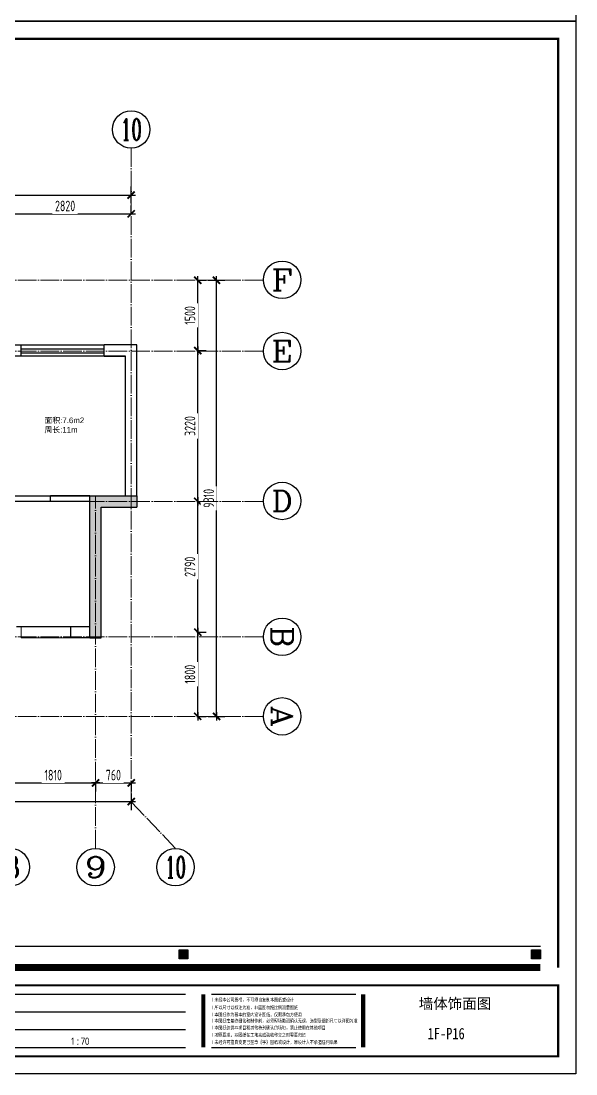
# Model space of a CAD drawing. Header units: inches. Extents: x -50945 to 250244, y -404780 to 18493.
# Drawn here: x 47700 to 59539, y -382304 to -359828 of the extents above; entities that cross this region are included whole.
import ezdxf
from ezdxf.enums import TextEntityAlignment as Align

# ---------------------------------------------------------------- set-up
doc = ezdxf.new("R2010")
doc.units = ezdxf.units.IN
doc.header["$MEASUREMENT"] = 0
doc.linetypes.add('DOTE', pattern=[2.42, 2, -0.2, 0.02, -0.2])
for name, color, linetype in [('0 @ 1 (1)', 7, 'Continuous'), ('15开关布置图-YJ', 2, 'Continuous'), ('AXIS', 1, 'Continuous'), ('AXIS_TEXT', 7, 'Continuous'), ('A图框', 7, 'Continuous'), ('D-ARCHI', 250, 'Continuous'), ('EVH 立面填充', 8, 'Continuous'), ('IBS-003-建筑窗框', 3, 'Continuous'), ('IBS-182-原建筑非承重墙', 150, 'Continuous'), ('IBS-200-原建筑承重墙柱', 200, 'Continuous'), ('IBS-63-原建筑窗', 63, 'Continuous'), ('IDS-32-完成墙面', 32, 'Continuous'), ('外标注', 50, 'Continuous')]:
    doc.layers.add(name, color=color, linetype=linetype)
doc.layers.add('地面尺寸', color=44, linetype='Continuous', lineweight=5)
doc.layers.add('门', color=65, linetype='Continuous', lineweight=13)
doc.styles.add('04.YBC-外标注3.0', font='', dxfattribs={"width": 0.8, "height": 3})
doc.styles.add('05.YBC-内标注2.5', font='', dxfattribs={"width": 0.8, "height": 2.5})
doc.styles.add('_TCH_AXIS', font='COMPLEX', dxfattribs={"bigfont": 'GBCBIG'})
doc.styles.add('COMPLEX', font='COMPLEX')
doc.styles.add('HBA-DIMT', font='ARCHS.SHX', dxfattribs={"width": 0.8})
doc.styles.get("Standard").update_dxf_attribs({"font": 'Arial.ttf'})
doc.styles.add('宋体', font='', dxfattribs={"width": 0.8})
doc.styles.get('04.YBC-外标注3.0').set_extended_font_data('SimSun')
doc.styles.get('05.YBC-内标注2.5').set_extended_font_data('SimSun')
doc.styles.get('宋体').set_extended_font_data('SimSun')
doc.dimstyles.new('HBA_40', dxfattribs={"dimscale": 50, "dimtxt": 2.5, "dimasz": 0.1, "dimexe": 2, "dimexo": 2.5, "dimgap": 0.6, "dimtad": 1, "dimdec": 0, "dimrnd": 5, "dimzin": 0, "dimtxsty": 'HBA-DIMT', "dimblk": 'HBA_DIMENSION_TICK', "dimblk1": 'HBA_DIMENSION_TICK', "dimblk2": 'HBA_DIMENSION_TICK', "dimcen": 0.125, "dimclrd": 44, "dimclre": 44, "dimclrt": 2, "dimadec": 0, "dimazin": 0, "dimtfac": 1, "dimtdec": 0, "dimtix": 1, "dimtmove": 1, "dimatfit": 3, "dimldrblk": 'HBA_Leader_Dot', "dimfxl": 0, "dimtvp": 1, "dimtfill": 1, "dimtolj": 1, "dimtzin": 0, "dimarcsym": 0})

# ---------------------------------------------------------------- blocks, each defined once
blk = doc.blocks.new('gegwe')
h = blk.add_hatch(color=9)
h.paths.add_polyline_path([(189652, -49616), (189652, -49028), (189629, -49028), (189629, -49617), (189269, -49867), (189269, -49028), (189267, -49028), (189246, -49028), (189246, -51182), (190039, -51182), (190039, -49027), (190014, -49027), (190014, -49865), (190014, -49868)])
h.paths.add_polyline_path([(190014, -49898), (190014, -51161), (189269, -51161), (189269, -49898), (189642, -49636)], flags=16)
h.paths.add_polyline_path([(189641, -49706), (189653, -49716), (189653, -50844), (189629, -50844), (189629, -49716)], flags=0)
h.paths.add_polyline_path([(189825, -49834), (189847, -49852), (189847, -51000), (189439, -51000), (189439, -49849), (189461, -49834), (189461, -50979), (189825, -50979)], flags=0)
h.paths.add_polyline_path([(189439, -49636), (189459, -49620), (189459, -49028), (189439, -49028)], flags=17)
h.paths.add_polyline_path([(189822, -49620), (189847, -49637), (189847, -49027), (189822, -49027)])
at = {"color": 9}
for points in [[(189267, -49028), (189246, -49028), (189246, -51182), (190039, -51182), (190039, -49027), (190014, -49027), (190014, -49865), (190014, -49868)], [(189269, -49867), (189269, -49028), (189267, -49028)], [(189269, -49867), (189629, -49617), (189629, -49028)], [(189439, -49028), (189459, -49028), (189459, -49620), (189439, -49636), (189439, -49028)], [(189629, -49028), (189650, -49028), (189652, -49028), (189652, -49616), (190014, -49868)], [(190014, -49898), (189642, -49636), (189269, -49898)], [(190014, -49898), (190014, -51161), (189269, -51161), (189269, -49898)], [(189439, -49849), (189439, -51000), (189847, -51000), (189847, -49852), (189825, -49834), (189825, -50979), (189461, -50979), (189461, -49834), (189461, -49834), (189439, -49849)], [(189641, -49706), (189653, -49716), (189653, -50844), (189629, -50844), (189629, -49716), (189641, -49706)]]:
    blk.add_lwpolyline(points, dxfattribs=at)
blk.add_lwpolyline([(189822, -49027), (189842, -49027), (189847, -49027), (189847, -49637), (189822, -49620), (189822, -49027)], close=True, dxfattribs=at)
blk = doc.blocks.new('gegeg')
at = {"layer": 'A图框'}
h = blk.add_hatch(color=256, dxfattribs=at)
h.dxf.hatch_style = 1
h.paths.add_polyline_path([(133887, -57733), (134062, -57733), (134062, -57558), (133887, -57558)])
h = blk.add_hatch(color=256, dxfattribs=at)
h.dxf.hatch_style = 1
h.paths.add_polyline_path([(140844, -57733), (141019, -57733), (141019, -57558), (140844, -57558)])
h = blk.add_hatch(color=256, dxfattribs=at)
h.dxf.hatch_style = 1
h.paths.add_polyline_path([(147800, -57733), (147975, -57733), (147975, -57558), (147800, -57558)])
h = blk.add_hatch(color=256, dxfattribs=at)
h.dxf.hatch_style = 1
h.paths.add_polyline_path([(154931, -57558), (154756, -57558), (154756, -57733), (154931, -57733)])
h = blk.add_hatch(color=256, dxfattribs=at)
h.dxf.hatch_style = 1
h.paths.add_polyline_path([(161887, -57558), (161712, -57558), (161712, -57733), (161887, -57733)])
for points in [[(134739, -58777), (134739, -59093), (134540, -58756), (134463, -58756), (134463, -59217), (134420, -59217), (134420, -59237), (134529, -59237), (134529, -59217), (134483, -59217), (134483, -58794), (134745, -59237), (134761, -59237), (134761, -58777), (134804, -58777), (134804, -58756), (134693, -58756), (134693, -58777)], [(134914, -59212), (134909, -59229), (134893, -59235), (134879, -59235), (134879, -59253), (135145, -59253), (135170, -59139), (135158, -59133), (135153, -59151), (135121, -59209), (135116, -59214), (135061, -59235), (135000, -59235), (134986, -59229), (134980, -59212), (134980, -58994), (135047, -58994), (135082, -59011), (135091, -59061), (135091, -59073), (135105, -59073), (135105, -58901), (135091, -58901), (135091, -58919), (135082, -58962), (135047, -58977), (134980, -58977), (134980, -58796), (134986, -58779), (135000, -58774), (135065, -58773), (135114, -58794), (135151, -58861), (135163, -58855), (135137, -58756), (134881, -58756), (134881, -58773), (134893, -58773), (134909, -58779), (134914, -58797)], [(135417, -58811), (135426, -58787), (135445, -58779), (135506, -58779), (135506, -58756), (135256, -58756), (135256, -58779), (135317, -58779), (135338, -58787), (135344, -58810), (135344, -59182), (135339, -59205), (135316, -59213), (135256, -59213), (135256, -59237), (135506, -59237), (135506, -59213), (135446, -59213), (135427, -59206), (135417, -59182)], [(135837, -59038), (135882, -59078), (135903, -59132), (135902, -59152), (135881, -59208), (135872, -59220), (135825, -59243), (135813, -59242), (135761, -59214), (135741, -59189), (135716, -59118), (135702, -59123), (135721, -59263), (135737, -59248), (135751, -59243), (135823, -59263), (135863, -59257), (135916, -59223), (135949, -59199), (135968, -59131), (135971, -59105), (135945, -59040), (135909, -59002), (135837, -58960), (135798, -58947), (135768, -58935), (135738, -58864), (135753, -58809), (135762, -58797), (135809, -58778), (135816, -58777), (135869, -58797), (135880, -58811), (135910, -58880), (135922, -58873), (135912, -58756), (135903, -58771), (135889, -58777), (135860, -58765), (135816, -58756), (135782, -58762), (135736, -58794), (135724, -58813), (135707, -58877), (135707, -58896), (135730, -58964), (135755, -58986)], [(136289, -59003), (136289, -59216), (136284, -59234), (136268, -59240), (136256, -59240), (136256, -59258), (136379, -59258), (136379, -59240), (136367, -59240), (136353, -59234), (136346, -59218), (136346, -58797), (136353, -58780), (136367, -58774), (136377, -58774), (136377, -58756), (136258, -58756), (136258, -58774), (136268, -58774), (136284, -58780), (136289, -58797), (136289, -58975), (136150, -58975), (136150, -58797), (136157, -58780), (136172, -58774), (136180, -58774), (136180, -58756), (136062, -58756), (136062, -58774), (136072, -58774), (136088, -58780), (136093, -58797), (136093, -59216), (136088, -59234), (136072, -59240), (136060, -59240), (136060, -59258), (136183, -59258), (136183, -59240), (136171, -59240), (136157, -59235), (136150, -59217), (136150, -59003)], [(136534, -59212), (136530, -59229), (136514, -59235), (136499, -59235), (136499, -59253), (136765, -59253), (136791, -59139), (136779, -59133), (136774, -59151), (136742, -59209), (136736, -59214), (136681, -59235), (136621, -59235), (136607, -59229), (136600, -59212), (136600, -58994), (136667, -58994), (136702, -59011), (136711, -59061), (136711, -59073), (136725, -59073), (136725, -58901), (136711, -58901), (136711, -58919), (136702, -58962), (136668, -58977), (136600, -58977), (136600, -58796), (136606, -58779), (136620, -58774), (136686, -58773), (136734, -58794), (136771, -58861), (136783, -58855), (136758, -58756), (136502, -58756), (136502, -58773), (136513, -58773), (136530, -58779), (136534, -58797)], [(138503, -59104), (138503, -59096), (136951, -59096), (136951, -59104)]]:
    blk.add_hatch(color=256, dxfattribs=at).paths.add_polyline_path(points)
for p, q in [((133887, -57482), (161887, -57482)), ((147184, -58433), (150684, -58433)), ((151384, -58433), (154884, -58433)), ((155398, -58433), (158242, -58433)), ((147184, -58783), (150684, -58783)), ((151384, -58783), (154884, -58783)), ((147184, -59133), (150684, -59133)), ((151384, -59133), (154884, -59133)), ((138761, -59483), (146834, -59483)), ((147184, -59483), (150684, -59483)), ((151384, -59483), (154884, -59483)), ((155398, -59483), (158242, -59483))]:
    blk.add_line(p, q, dxfattribs=at)
for points in [[(162587, -39218), (162587, -60008), (133187, -60008), (133187, -39218)], [(133431, -40125), (133643, -40125), (133643, -42755), (133431, -42755)], [(134062, -57558), (133887, -57558), (133887, -57733), (134062, -57733)], [(141019, -57558), (140844, -57558), (140844, -57733), (141019, -57733)], [(147975, -57558), (147800, -57558), (147800, -57733), (147975, -57733)], [(154756, -57558), (154931, -57558), (154931, -57733), (154756, -57733)], [(161712, -57558), (161887, -57558), (161887, -57733), (161712, -57733)], [(134739, -58777), (134739, -59093), (134540, -58756), (134463, -58756), (134463, -59217), (134420, -59217), (134420, -59237), (134529, -59237), (134529, -59217), (134483, -59217), (134483, -58794), (134745, -59237), (134761, -59237), (134761, -58777), (134804, -58777), (134804, -58756), (134693, -58756), (134693, -58777), (134739, -58777)], [(135256, -58756), (135506, -58756), (135506, -58779), (135445, -58779), (135426, -58787), (135417, -58811), (135417, -59182), (135427, -59206), (135446, -59213), (135506, -59213), (135506, -59237), (135256, -59237), (135256, -59213), (135316, -59213), (135339, -59205), (135344, -59182), (135344, -58810), (135338, -58787), (135317, -58779), (135256, -58779), (135256, -58756)], [(136951, -59096), (138503, -59096), (138503, -59104), (136951, -59104)]]:
    blk.add_lwpolyline(points, close=True, dxfattribs=at)
for points, const_width in [([(133537, -40125), (133537, -39568), (162237, -39568), (162237, -57908)], 42), ([(133537, -57908), (133537, -42755)], 42), ([(161887, -57908), (133887, -57908)], 140), ([(138761, -58433), (138761, -59483)], 84), ([(146834, -58433), (146834, -59483)], 84), ([(151034, -58433), (151034, -59483)], 84), ([(155234, -58433), (155234, -59483)], 84), ([(158387, -58433), (158387, -59483)], 84)]:
    blk.add_lwpolyline(points, dxfattribs=dict(at, const_width=const_width))
at = {"layer": 'A图框', "const_width": 42}
blk.add_lwpolyline([(133537, -58258), (162237, -58258), (162237, -59658), (133537, -59658)], close=True, dxfattribs=at)
at = {"layer": 'A图框'}
for points in [[(134882, -58756), (135137, -58756), (135163, -58855), (135151, -58861), (135116, -58798), (135112, -58793), (135065, -58773), (135000, -58774), (134986, -58779), (134980, -58796), (134980, -58977), (135047, -58977), (135082, -58962), (135091, -58919), (135091, -58901), (135105, -58901), (135105, -59073), (135091, -59073), (135091, -59061), (135082, -59011), (135047, -58994), (134980, -58994), (134980, -59212), (134986, -59229), (135000, -59235), (135061, -59235), (135116, -59214), (135121, -59209), (135153, -59151), (135158, -59133), (135170, -59139), (135145, -59253), (134879, -59253), (134879, -59235), (134893, -59235), (134909, -59229), (134914, -59212), (134914, -58797), (134909, -58779), (134893, -58773), (134881, -58773), (134881, -58756)], [(135910, -58880), (135922, -58873), (135912, -58756), (135903, -58771), (135889, -58777), (135860, -58765), (135816, -58756), (135782, -58762), (135736, -58794), (135724, -58813), (135707, -58877), (135707, -58896), (135730, -58964), (135755, -58986), (135837, -59038), (135882, -59078), (135903, -59132), (135902, -59152), (135881, -59208), (135872, -59220), (135825, -59243), (135813, -59242), (135761, -59214), (135741, -59189), (135716, -59118), (135702, -59123), (135721, -59263), (135737, -59248), (135751, -59243), (135823, -59263), (135863, -59257), (135916, -59223), (135949, -59199), (135968, -59131), (135971, -59105), (135945, -59040), (135909, -59002), (135837, -58960), (135798, -58947), (135768, -58935), (135738, -58864), (135753, -58809), (135762, -58797), (135809, -58778), (135816, -58777), (135869, -58797), (135880, -58811), (135910, -58880)], [(136258, -58756), (136377, -58756), (136377, -58774), (136367, -58774), (136353, -58780), (136346, -58797), (136346, -59218), (136353, -59234), (136367, -59240), (136379, -59240), (136379, -59258), (136256, -59258), (136256, -59240), (136268, -59240), (136284, -59234), (136289, -59216), (136289, -59003), (136150, -59003), (136150, -59217), (136157, -59235), (136171, -59240), (136183, -59240), (136183, -59258), (136060, -59258), (136060, -59240), (136072, -59240), (136088, -59234), (136093, -59216), (136093, -58797), (136088, -58780), (136072, -58774), (136062, -58774), (136062, -58756), (136180, -58756), (136180, -58774), (136172, -58774), (136157, -58780), (136150, -58797), (136150, -58975), (136289, -58975), (136289, -58797), (136284, -58780), (136268, -58774), (136258, -58774), (136258, -58756)], [(136502, -58756), (136758, -58756), (136783, -58855), (136771, -58861), (136736, -58798), (136732, -58793), (136686, -58773), (136620, -58774), (136606, -58779), (136600, -58796), (136600, -58977), (136668, -58977), (136702, -58962), (136711, -58919), (136711, -58901), (136725, -58901), (136725, -59073), (136711, -59073), (136711, -59061), (136702, -59011), (136667, -58994), (136600, -58994), (136600, -59212), (136607, -59229), (136621, -59235), (136681, -59235), (136736, -59214), (136742, -59209), (136774, -59151), (136779, -59133), (136791, -59139), (136765, -59253), (136499, -59253), (136499, -59235), (136514, -59235), (136530, -59229), (136534, -59212), (136534, -58797), (136530, -58779), (136513, -58773), (136502, -58773), (136502, -58756)]]:
    blk.add_lwpolyline(points, dxfattribs=at)
at = {"layer": '15开关布置图-YJ', "color": 2, "xscale": 0.5119999999988067, "yscale": 0.5119999999988067, "zscale": 0.5119999999988067}
blk.add_blockref('gegwe', (36914, -33299), dxfattribs=at)
at = {"layer": '0 @ 1 (1)', "insert": (152579, -59363), "char_height": 175, "width": 3199.54, "attachment_point": 4, "style": '05.YBC-内标注2.5'}
blk.add_mtext('{\\fMicrosoft YaHei|b0|i0|c134|p34;\\H0.8x; 1 : 70}', dxfattribs=at)
at = {"layer": 'A图框', "rotation": 90, "style": '04.YBC-外标注3.0'}
for s, insert, char_height, width, attachment_point in [('版权由重庆内舍空间设计有限公司全权所有', (133460, -42471), 105, 2420.6, 1), ('©', (133559, -42567), 210, 191.34, 5)]:
    blk.add_mtext(s, dxfattribs=dict(at, insert=insert, char_height=char_height, width=width, attachment_point=attachment_point))
at = {"layer": 'A图框', "char_height": 70, "attachment_point": 1, "style": '04.YBC-外标注3.0'}
for s, width, insert in [('{\\fArial Unicode MS|b0|i0|c134|p0;l 未经本公司授权，不可擅自复制本图纸或设计}', 1842.18, (155405, -58508)), ('{\\fArial Unicode MS|b0|i0|c134|p0;l 所以尺寸以标注为准，非蓝图勿按比例测量图纸}', 1906.2, (155405, -58662)), ('{\\fArial Unicode MS|b0|i0|c134|p0;l 本图纸作为基本的室内设计图纸，仅限承包方使用}', 2550.12, (155405, -58801)), ('{\\fArial Unicode MS|b0|i0|c134|p0;l 本图纸在最终细化和制作前，必须现场勘测确认无误，造型及细部尺寸以详图为准}', 3701.19, (155405, -58923)), ('{\\fArial Unicode MS|b0|i0|c134|p0;l 本图纸仅供本项目和其他特别确认的场地，禁止使用在其他项目}', 3008.74, (155405, -59060)), ('{\\fArial Unicode MS|b0|i0|c134|p0;l 按照要求，本图纸在工地完成验收移交之时需要归还}', 1941.8, (155405, -59203)), ('{\\fArial Unicode MS|b0|i0|c134|p0;l 未经许可擅自变更已签章《字》图纸或设计，原设计人不承担任何后果}', 3026.66, (155405, -59346))]:
    blk.add_mtext_dynamic_manual_height_columns(s, width=width, gutter_width=1, heights=[0], dxfattribs=dict(at, insert=insert))
blk = doc.blocks.new('HBA_DIMENSION_TICK')
at = {"color": 0, "linetype": 'ByBlock'}
for p, q in [((-10, 0), (0, 0)), ((0, 0), (10, 0))]:
    blk.add_line(p, q, dxfattribs=at)
at = {"color": 50, "linetype": 'ByBlock'}
blk.add_solid([(-10, -7), (-7, -10), (7, 10), (10, 7)], dxfattribs=at)
blk = doc.blocks.new('*D852')
at = {"layer": 'Defpoints', "color": 0, "transparency": 16777216}
for p in [(47480, -375835), (49290, -375835), (49290, -376091)]:
    blk.add_point(p, dxfattribs=at)
at = {"layer": '外标注', "color": 44, "lineweight": -2, "transparency": 16777216}
for p, q in [((47480, -376060), (47480, -376271)), ((47489, -376091), (49281, -376091)), ((49290, -376060), (49290, -376271))]:
    blk.add_line(p, q, dxfattribs=at)
at = {"layer": '外标注', "color": 44, "lineweight": -2, "transparency": 16777216, "xscale": 9, "yscale": 9, "zscale": 9, "rotation": 180}
blk.add_blockref('HBA_DIMENSION_TICK', (47480, -376091), dxfattribs=at)
at = {"layer": '外标注', "color": 44, "lineweight": -2, "transparency": 16777216, "xscale": 9, "yscale": 9, "zscale": 9}
blk.add_blockref('HBA_DIMENSION_TICK', (49290, -376091), dxfattribs=at)
at = {"layer": '外标注', "color": 2, "transparency": 16777216, "insert": (48385, -375924), "char_height": 225, "attachment_point": 5, "style": 'HBA-DIMT', "bg_fill": 3, "box_fill_scale": 1.25, "bg_fill_color": 256, "bg_fill_true_color": 13158600, "bg_fill_transparency": 0}
blk.add_mtext('\\A1;1810', dxfattribs=at)
blk = doc.blocks.new('HBA_Leader_Dot')
at = {"color": 0, "linetype": 'ByBlock'}
blk.add_line((-5, 0), (-10, 0), dxfattribs=at)
at = {"color": 0, "linetype": 'ByBlock', "const_width": 5}
blk.add_lwpolyline([(-2.5, 0, 1), (2.5, 0, 1)], format="xyb", close=True, dxfattribs=at)
blk = doc.blocks.new('*D853')
at = {"layer": 'Defpoints', "color": 0, "transparency": 16777216}
for p in [(49290, -375835), (50050, -375835), (50050, -376091)]:
    blk.add_point(p, dxfattribs=at)
at = {"layer": '外标注', "color": 44, "lineweight": -2, "transparency": 16777216}
for p, q in [((49290, -376060), (49290, -376271)), ((49299, -376091), (50041, -376091)), ((50050, -376060), (50050, -376271))]:
    blk.add_line(p, q, dxfattribs=at)
at = {"layer": '外标注', "color": 44, "lineweight": -2, "transparency": 16777216, "xscale": 9, "yscale": 9, "zscale": 9, "rotation": 180}
blk.add_blockref('HBA_DIMENSION_TICK', (49290, -376091), dxfattribs=at)
at = {"layer": '外标注', "color": 44, "lineweight": -2, "transparency": 16777216, "xscale": 9, "yscale": 9, "zscale": 9}
blk.add_blockref('HBA_DIMENSION_TICK', (50050, -376091), dxfattribs=at)
at = {"layer": '外标注', "color": 2, "transparency": 16777216, "insert": (49670, -375924), "char_height": 225, "attachment_point": 5, "style": 'HBA-DIMT', "bg_fill": 3, "box_fill_scale": 1.25, "bg_fill_color": 256, "bg_fill_true_color": 13158600, "bg_fill_transparency": 0}
blk.add_mtext('\\A1;760', dxfattribs=at)
blk = doc.blocks.new('*D854')
at = {"layer": 'Defpoints', "color": 0, "transparency": 16777216}
for p in [(35350, -376091), (50050, -376091), (50050, -376491)]:
    blk.add_point(p, dxfattribs=at)
at = {"layer": '外标注', "color": 44, "lineweight": -2, "transparency": 16777216}
for p, q in [((35350, -376316), (35350, -376671)), ((50050, -376316), (50050, -376671)), ((35359, -376491), (50041, -376491))]:
    blk.add_line(p, q, dxfattribs=at)
at = {"layer": '外标注', "color": 44, "lineweight": -2, "transparency": 16777216, "xscale": 9, "yscale": 9, "zscale": 9, "rotation": 180}
blk.add_blockref('HBA_DIMENSION_TICK', (35350, -376491), dxfattribs=at)
at = {"layer": '外标注', "color": 44, "lineweight": -2, "transparency": 16777216, "xscale": 9, "yscale": 9, "zscale": 9}
blk.add_blockref('HBA_DIMENSION_TICK', (50050, -376491), dxfattribs=at)
at = {"layer": '外标注', "color": 2, "transparency": 16777216, "insert": (42700, -376324), "char_height": 225, "attachment_point": 5, "style": 'HBA-DIMT', "bg_fill": 3, "box_fill_scale": 1.25, "bg_fill_color": 256, "bg_fill_true_color": 13158600, "bg_fill_transparency": 0}
blk.add_mtext('\\A1;14700', dxfattribs=at)
blk = doc.blocks.new('*D855')
at = {"layer": 'Defpoints', "color": 0, "transparency": 16777216}
for p in [(51229, -372872), (51470, -372872), (51229, -374671)]:
    blk.add_point(p, dxfattribs=at)
at = {"layer": '外标注', "color": 44, "lineweight": -2, "transparency": 16777216}
for p, q in [((51454, -372872), (51650, -372872)), ((51470, -374662), (51470, -372881)), ((51454, -374671), (51650, -374671))]:
    blk.add_line(p, q, dxfattribs=at)
at = {"layer": '外标注', "color": 44, "lineweight": -2, "transparency": 16777216, "xscale": 9, "yscale": 9, "zscale": 9}
for p, rotation in [((51470, -372872), 90), ((51470, -374671), 270)]:
    blk.add_blockref('HBA_DIMENSION_TICK', p, dxfattribs=dict(at, rotation=rotation))
at = {"layer": '外标注', "color": 2, "transparency": 16777216, "insert": (51304, -373771), "char_height": 225, "attachment_point": 5, "rotation": 90, "style": 'HBA-DIMT', "bg_fill": 3, "box_fill_scale": 1.25, "bg_fill_color": 256, "bg_fill_true_color": 13158600, "bg_fill_transparency": 0}
blk.add_mtext('\\A1;1800', dxfattribs=at)
blk = doc.blocks.new('*D856')
at = {"layer": 'Defpoints', "color": 0, "transparency": 16777216}
for p in [(51229, -370082), (51470, -370082), (51229, -372872)]:
    blk.add_point(p, dxfattribs=at)
at = {"layer": '外标注', "color": 44, "lineweight": -2, "transparency": 16777216}
for p, q in [((51454, -370082), (51650, -370082)), ((51470, -372863), (51470, -370091)), ((51454, -372872), (51650, -372872))]:
    blk.add_line(p, q, dxfattribs=at)
at = {"layer": '外标注', "color": 44, "lineweight": -2, "transparency": 16777216, "xscale": 9, "yscale": 9, "zscale": 9}
for p, rotation in [((51470, -370082), 90), ((51470, -372872), 270)]:
    blk.add_blockref('HBA_DIMENSION_TICK', p, dxfattribs=dict(at, rotation=rotation))
at = {"layer": '外标注', "color": 2, "transparency": 16777216, "insert": (51304, -371477), "char_height": 225, "attachment_point": 5, "rotation": 90, "style": 'HBA-DIMT', "bg_fill": 3, "box_fill_scale": 1.25, "bg_fill_color": 256, "bg_fill_true_color": 13158600, "bg_fill_transparency": 0}
blk.add_mtext('\\A1;2790', dxfattribs=at)
blk = doc.blocks.new('*D857')
at = {"layer": 'Defpoints', "color": 0, "transparency": 16777216}
for p in [(51229, -366862), (51470, -366862), (51229, -370082)]:
    blk.add_point(p, dxfattribs=at)
at = {"layer": '外标注', "color": 44, "lineweight": -2, "transparency": 16777216}
for p, q in [((51454, -366862), (51650, -366862)), ((51470, -370073), (51470, -366871)), ((51454, -370082), (51650, -370082))]:
    blk.add_line(p, q, dxfattribs=at)
at = {"layer": '外标注', "color": 44, "lineweight": -2, "transparency": 16777216, "xscale": 9, "yscale": 9, "zscale": 9}
for p, rotation in [((51470, -366862), 90), ((51470, -370082), 270)]:
    blk.add_blockref('HBA_DIMENSION_TICK', p, dxfattribs=dict(at, rotation=rotation))
at = {"layer": '外标注', "color": 2, "transparency": 16777216, "insert": (51304, -368472), "char_height": 225, "attachment_point": 5, "rotation": 90, "style": 'HBA-DIMT', "bg_fill": 3, "box_fill_scale": 1.25, "bg_fill_color": 256, "bg_fill_true_color": 13158600, "bg_fill_transparency": 0}
blk.add_mtext('\\A1;3220', dxfattribs=at)
blk = doc.blocks.new('*D858')
at = {"layer": 'Defpoints', "color": 0, "transparency": 16777216}
for p in [(51229, -365362), (51470, -365362), (51229, -366862)]:
    blk.add_point(p, dxfattribs=at)
at = {"layer": '外标注', "color": 44, "lineweight": -2, "transparency": 16777216}
for p, q in [((51454, -365362), (51650, -365362)), ((51470, -366853), (51470, -365371)), ((51454, -366862), (51650, -366862))]:
    blk.add_line(p, q, dxfattribs=at)
at = {"layer": '外标注', "color": 44, "lineweight": -2, "transparency": 16777216, "xscale": 9, "yscale": 9, "zscale": 9}
for p, rotation in [((51470, -365362), 90), ((51470, -366862), 270)]:
    blk.add_blockref('HBA_DIMENSION_TICK', p, dxfattribs=dict(at, rotation=rotation))
at = {"layer": '外标注', "color": 2, "transparency": 16777216, "insert": (51304, -366112), "char_height": 225, "attachment_point": 5, "rotation": 90, "style": 'HBA-DIMT', "bg_fill": 3, "box_fill_scale": 1.25, "bg_fill_color": 256, "bg_fill_true_color": 13158600, "bg_fill_transparency": 0}
blk.add_mtext('\\A1;1500', dxfattribs=at)
blk = doc.blocks.new('*D859')
at = {"layer": 'Defpoints', "color": 0, "transparency": 16777216}
for p in [(51470, -365362), (51870, -365362), (51470, -374671)]:
    blk.add_point(p, dxfattribs=at)
at = {"layer": '外标注', "color": 44, "lineweight": -2, "transparency": 16777216}
for p, q in [((51695, -365362), (52050, -365362)), ((51870, -374662), (51870, -365371)), ((51695, -374671), (52050, -374671))]:
    blk.add_line(p, q, dxfattribs=at)
at = {"layer": '外标注', "color": 44, "lineweight": -2, "transparency": 16777216, "xscale": 9, "yscale": 9, "zscale": 9}
for p, rotation in [((51870, -365362), 90), ((51870, -374671), 270)]:
    blk.add_blockref('HBA_DIMENSION_TICK', p, dxfattribs=dict(at, rotation=rotation))
at = {"layer": '外标注', "color": 2, "transparency": 16777216, "insert": (51704, -370016), "char_height": 225, "attachment_point": 5, "rotation": 90, "style": 'HBA-DIMT', "bg_fill": 3, "box_fill_scale": 1.25, "bg_fill_color": 256, "bg_fill_true_color": 13158600, "bg_fill_transparency": 0}
blk.add_mtext('\\A1;9310', dxfattribs=at)
blk = doc.blocks.new('*D863')
at = {"layer": 'Defpoints', "color": 0, "transparency": 16777216}
for p in [(50050, -363942), (47230, -364167), (50050, -364167)]:
    blk.add_point(p, dxfattribs=at)
at = {"layer": '外标注', "color": 44, "lineweight": -2, "transparency": 16777216}
for p, q in [((47230, -363942), (47230, -363762)), ((50050, -363942), (50050, -363762)), ((47239, -363942), (50041, -363942))]:
    blk.add_line(p, q, dxfattribs=at)
at = {"layer": '外标注', "color": 44, "lineweight": -2, "transparency": 16777216, "xscale": 9, "yscale": 9, "zscale": 9, "rotation": 180}
blk.add_blockref('HBA_DIMENSION_TICK', (47230, -363942), dxfattribs=at)
at = {"layer": '外标注', "color": 44, "lineweight": -2, "transparency": 16777216, "xscale": 9, "yscale": 9, "zscale": 9}
blk.add_blockref('HBA_DIMENSION_TICK', (50050, -363942), dxfattribs=at)
at = {"layer": '外标注', "color": 2, "transparency": 16777216, "insert": (48640, -363775), "char_height": 225, "attachment_point": 5, "style": 'HBA-DIMT', "bg_fill": 3, "box_fill_scale": 1.25, "bg_fill_color": 256, "bg_fill_true_color": 13158600, "bg_fill_transparency": 0}
blk.add_mtext('\\A1;2820', dxfattribs=at)
blk = doc.blocks.new('*D864')
at = {"layer": 'Defpoints', "color": 0, "transparency": 16777216}
for p in [(50050, -363542), (35350, -363942), (50050, -363942)]:
    blk.add_point(p, dxfattribs=at)
at = {"layer": '外标注', "color": 44, "lineweight": -2, "transparency": 16777216}
for p, q in [((35350, -363717), (35350, -363362)), ((50050, -363717), (50050, -363362)), ((35359, -363542), (50041, -363542))]:
    blk.add_line(p, q, dxfattribs=at)
at = {"layer": '外标注', "color": 44, "lineweight": -2, "transparency": 16777216, "xscale": 9, "yscale": 9, "zscale": 9, "rotation": 180}
blk.add_blockref('HBA_DIMENSION_TICK', (35350, -363542), dxfattribs=at)
at = {"layer": '外标注', "color": 44, "lineweight": -2, "transparency": 16777216, "xscale": 9, "yscale": 9, "zscale": 9}
blk.add_blockref('HBA_DIMENSION_TICK', (50050, -363542), dxfattribs=at)
at = {"layer": '外标注', "color": 2, "transparency": 16777216, "insert": (42700, -363375), "char_height": 225, "attachment_point": 5, "style": 'HBA-DIMT', "bg_fill": 3, "box_fill_scale": 1.25, "bg_fill_color": 256, "bg_fill_true_color": 13158600, "bg_fill_transparency": 0}
blk.add_mtext('\\A1;14700', dxfattribs=at)
blk = doc.blocks.new('_AXISO')
blk.add_circle((0, 0), 0.5)
at = {"layer": 'AXIS_TEXT', "style": 'COMPLEX', "width": 1.041667}
blk.add_attdef('A', text='', height=0.56, dxfattribs=at).set_placement((-0.25, -0.28), (0.25, -0.28), align=Align.FIT)

msp = doc.modelspace()

# ---------------------------------------------------------------- hatches: boundary and pattern name
at = {"layer": 'EVH 立面填充'}
h = msp.add_hatch(color=256, dxfattribs=at)
h.dxf.hatch_style = 1
h.paths.add_polyline_path([(49410.5, -370202.18), (50170.5, -370202.18), (50170.5, -369962.18), (49170.5, -369962.18), (49170.5, -372992.18), (49410.5, -372992.18)])

# ---------------------------------------------------------------- linework, layer by layer
at = {"layer": 'IBS-003-建筑窗框', "color": 251, "ltscale": 10}
for p, q in [((47700.5, -366742.18), (49470.5, -366742.18)), ((49470.5, -366982.18), (47700.5, -366982.18))]:
    msp.add_line(p, q, dxfattribs=at)
at = {"layer": 'IBS-182-原建筑非承重墙'}
for p, q in [((47350.5, -366742.18), (47700.5, -366742.18)), ((47700.5, -366982.18), (47700.5, -366742.18)), ((50170.5, -366742.18), (49470.5, -366742.18)), ((49470.5, -366982.18), (49470.5, -366742.18)), ((50170.5, -369962.18), (50170.5, -366742.18)), ((47700.5, -366982.18), (47350.5, -366982.18)), ((49470.5, -366982.18), (49930.5, -366982.18)), ((49930.5, -369962.18), (49930.5, -366982.18)), ((48330.5, -370082.18), (48330.5, -369962.18)), ((49170.5, -369962.18), (48330.5, -369962.18)), ((49170.5, -370082.18), (48330.5, -370082.18)), ((48760.5, -372992.18), (48760.5, -372752.18)), ((48760.5, -372752.18), (49170.5, -372752.18)), ((49170.5, -372992.18), (48760.5, -372992.18))]:
    msp.add_line(p, q, dxfattribs=at)
at = {"layer": 'IBS-200-原建筑承重墙柱', "ltscale": 0.02}
for p, q in [((49170.5, -372992.18), (49170.5, -369962.18)), ((49170.5, -369962.18), (50170.5, -369962.18)), ((50170.5, -369962.18), (50170.5, -370202.18)), ((49410.5, -372992.18), (49410.5, -370202.18)), ((49410.5, -370202.18), (50170.5, -370202.18)), ((49170.5, -372992.18), (49410.5, -372992.18))]:
    msp.add_line(p, q, dxfattribs=at)
at = {"layer": 'IBS-63-原建筑窗'}
for p, q in [((47700.5, -366822.18), (49470.5, -366822.18)), ((47700.5, -366909.76), (49470.5, -366909.76))]:
    msp.add_line(p, q, dxfattribs=at)
at = {"layer": 'IDS-32-完成墙面'}
msp.add_lwpolyline([(47350.5, -369962.18), (49930.5, -369962.18), (49930.5, -366982.18), (47350.5, -366982.18)], close=True, dxfattribs=at)
for points in [[(49170.5, -372752.18), (49170.5, -370082.18), (46780.5, -370082.18)], [(47600.2, -372752.18), (49170.5, -372752.18)]]:
    msp.add_lwpolyline(points, dxfattribs=at)
at = {"layer": '门', "color": 8, "lineweight": 5}
for points in [[(47450.5, -369962.18), (48330.5, -369962.18), (48330.5, -370082.18), (47450.5, -370082.18)], [(47700.2, -372752.18), (48760.5, -372752.18), (48760.5, -372992.18), (47700.2, -372992.18)]]:
    msp.add_lwpolyline(points, close=True, dxfattribs=at)

# ---------------------------------------------------------------- block references
at = {"layer": '15开关布置图-YJ', "color": 2, "xscale": 1.081091401797356, "yscale": 1.081091401797356, "zscale": 1.081091401797356}
msp.add_blockref('gegeg', (-116232.48, -294954.08), dxfattribs=at)
at = {"layer": 'AXIS'}
ref = msp.add_blockref('_AXISO', (50050.5, -362141.94), dxfattribs=dict(at, xscale=800, yscale=800, zscale=800))
ref.add_attrib('A', '10', dxfattribs={"layer": 'AXIS_TEXT', "height": 452.548, "style": '_TCH_AXIS', "width": 0.724138}).set_placement((49824.22, -362368.21), (50276.77, -362368.21), align=Align.FIT)
ref = msp.add_blockref('_AXISO', (53270.5, -365351.94), dxfattribs=dict(at, xscale=800, yscale=800, zscale=800))
ref.add_attrib('A', 'F', dxfattribs={"layer": 'AXIS_TEXT', "height": 452.55, "style": '_TCH_AXIS', "width": 1.3125}).set_placement((53044.22, -365578.21), (53496.77, -365578.21), align=Align.FIT)
ref = msp.add_blockref('_AXISO', (53270.5, -366872.18), dxfattribs=dict(at, xscale=800, yscale=800, zscale=800))
ref.add_attrib('A', 'E', dxfattribs={"layer": 'AXIS_TEXT', "height": 452.55, "style": '_TCH_AXIS', "width": 1.3125}).set_placement((53044.22, -367098.45), (53496.77, -367098.45), align=Align.FIT)
ref = msp.add_blockref('_AXISO', (53270.5, -370071.95), dxfattribs=dict(at, xscale=800, yscale=800, zscale=800))
ref.add_attrib('A', 'D', dxfattribs={"layer": 'AXIS_TEXT', "height": 452.55, "style": '_TCH_AXIS', "width": 1.235294}).set_placement((53044.22, -370298.22), (53496.77, -370298.22), align=Align.FIT)
ref = msp.add_blockref('_AXISO', (53270.5, -372972.18), dxfattribs=dict(at, xscale=800, yscale=800, zscale=800, rotation=270))
ref.add_attrib('A', 'B', dxfattribs={"layer": 'AXIS_TEXT', "height": 452.55, "rotation": 270, "style": '_TCH_AXIS', "width": 1.235294}).set_placement((53044.22, -372745.91), (53044.22, -373198.45), align=Align.FIT)
ref = msp.add_blockref('_AXISO', (53270.5, -374670.51), dxfattribs=dict(at, xscale=800, yscale=800, zscale=800, rotation=270))
ref.add_attrib('A', 'A', dxfattribs={"layer": 'AXIS_TEXT', "height": 452.55, "rotation": 270, "style": '_TCH_AXIS', "width": 1.166667}).set_placement((53044.22, -374444.24), (53044.22, -374896.79), align=Align.FIT)
ref = msp.add_blockref('_AXISO', (47480.2, -377890.51), dxfattribs=dict(at, xscale=800, yscale=800, zscale=800))
ref.add_attrib('A', '8', dxfattribs={"layer": 'AXIS_TEXT', "height": 452.55, "style": '_TCH_AXIS', "width": 1.5}).set_placement((47253.92, -378116.79), (47706.47, -378116.79), align=Align.FIT)
ref = msp.add_blockref('_AXISO', (49290.5, -377890.51), dxfattribs=dict(at, xscale=800, yscale=800, zscale=800))
ref.add_attrib('A', '9', dxfattribs={"layer": 'AXIS_TEXT', "height": 452.55, "style": '_TCH_AXIS', "width": 1.5}).set_placement((49064.22, -378116.79), (49516.77, -378116.79), align=Align.FIT)
ref = msp.add_blockref('_AXISO', (50995.16, -377890.51), dxfattribs=dict(at, xscale=800, yscale=800, zscale=800))
ref.add_attrib('A', '10', dxfattribs={"layer": 'AXIS_TEXT', "height": 452.548, "style": '_TCH_AXIS', "width": 0.724138}).set_placement((50768.89, -378116.79), (51221.44, -378116.79), align=Align.FIT)

# ---------------------------------------------------------------- texts
at = {"color": 253, "insert": (56375.54, -381320.11), "char_height": 242.164, "attachment_point": 1, "style": '宋体'}
msp.add_mtext_dynamic_manual_height_columns('1F-P16', width=66.2668, gutter_width=16.21, heights=[0], dxfattribs=at)
at = {"layer": 'A图框', "insert": (56185.09, -380688.1), "char_height": 227.0292, "attachment_point": 1}
msp.add_mtext_dynamic_manual_height_columns('{\\fArial Unicode MS|b0|i0|c134|p0;墙体饰面图}', width=2770.8358, gutter_width=16.21, heights=[0], dxfattribs=at)
at = {"layer": '地面尺寸', "color": 2, "insert": (48199.05, -368291.61), "char_height": 120, "attachment_point": 1}
msp.add_mtext_dynamic_manual_height_columns('{\\fArial Unicode MS|b0|i0|c134|p0;面积\\fArial Unicode MS|b0|i0|c0|p0;:7.6m2\\fArial Unicode MS|b0|i0|c134|p0;\\P周长\\fArial Unicode MS|b0|i0|c0|p0;:11m}', width=1252.7393, gutter_width=0.5, heights=[0], dxfattribs=at)

# ---------------------------------------------------------------- dimensions: what is measured, and where the dimension line sits
at = {"layer": '外标注'}
for base, p1, p2, picture, middle in [((50050.5, -363941.94), (47230.5, -364166.52), (50050.5, -364166.52), '*D863', (48640.5, -363775.44)), ((49290.5, -376090.51), (47480.2, -375835.47), (49290.5, -375835.47), '*D852', (48385.35, -375924.01))]:
    dim = msp.add_linear_dim(base=base, p1=p1, p2=p2, dimstyle='HBA_40', override={"dimscale": 90, "dimfxl": 200, "dimfxlon": 1}, dxfattribs=at)
    dim.commit()
    dim.dimension.update_dxf_attribs({"geometry": picture, "text_midpoint": middle})
dim = msp.add_linear_dim(base=(51470.5, -372872.18), p1=(51228.72, -374670.51), p2=(51228.72, -372872.18), angle=270, dimstyle='HBA_40', override={"dimscale": 90, "dimfxl": 200, "dimfxlon": 1}, dxfattribs=at)
dim.commit()
dim.dimension.update_dxf_attribs({"geometry": '*D855', "text_midpoint": (51304, -373771.35)})

# ---------------------------------------------------------------- next in the draw order: dimensions: what is measured, and where the dimension line sits
for base, p1, p2, picture, middle in [((50050.5, -363541.94), (35350.5, -363941.94), (50050.5, -363941.94), '*D864', (42700.5, -363375.44)), ((50050.5, -376090.51), (49290.5, -375835.47), (50050.5, -375835.47), '*D853', (49670.5, -375924.01))]:
    dim = msp.add_linear_dim(base=base, p1=p1, p2=p2, dimstyle='HBA_40', override={"dimscale": 90, "dimfxl": 200, "dimfxlon": 1}, dxfattribs=at)
    dim.commit()
    dim.dimension.update_dxf_attribs({"geometry": picture, "text_midpoint": middle})
dim = msp.add_linear_dim(base=(51470.5, -370082.18), p1=(51228.72, -372872.18), p2=(51228.72, -370082.18), angle=270, dimstyle='HBA_40', override={"dimscale": 90, "dimfxl": 200, "dimfxlon": 1}, dxfattribs=at)
dim.commit()
dim.dimension.update_dxf_attribs({"geometry": '*D856', "text_midpoint": (51304, -371477.18)})

# ---------------------------------------------------------------- next in the draw order: dimensions: what is measured, and where the dimension line sits
dim = msp.add_linear_dim(base=(51470.5, -366862.18), p1=(51228.72, -370082.18), p2=(51228.72, -366862.18), angle=270, dimstyle='HBA_40', override={"dimscale": 90, "dimfxl": 200, "dimfxlon": 1}, dxfattribs=at)
dim.commit()
dim.dimension.update_dxf_attribs({"geometry": '*D857', "text_midpoint": (51304, -368472.18)})
dim = msp.add_linear_dim(base=(50050.5, -376490.51), p1=(35350.5, -376090.51), p2=(50050.5, -376090.51), dimstyle='HBA_40', override={"dimscale": 90, "dimfxl": 200, "dimfxlon": 1}, dxfattribs=at)
dim.commit()
dim.dimension.update_dxf_attribs({"geometry": '*D854', "text_midpoint": (42700.5, -376324.01)})

# ---------------------------------------------------------------- next in the draw order: linework, layer by layer
at = {"layer": 'D-ARCHI', "color": 251, "linetype": 'DOTE', "lineweight": 5, "ltscale": 200}
for p, q in [((50050.5, -376490.51), (50050.5, -362541.94)), ((49290.5, -377490.51), (49290.5, -369962.18)), ((50050.5, -376493.01), (50995.16, -377490.51))]:
    msp.add_line(p, q, dxfattribs=at)

# ---------------------------------------------------------------- next in the draw order: dimensions: what is measured, and where the dimension line sits
at = {"layer": '外标注'}
dim = msp.add_linear_dim(base=(51470.5, -365361.94), p1=(51228.72, -366862.18), p2=(51228.72, -365361.94), angle=270, dimstyle='HBA_40', override={"dimscale": 90, "dimfxl": 200, "dimfxlon": 1}, dxfattribs=at)
dim.commit()
dim.dimension.update_dxf_attribs({"geometry": '*D858', "text_midpoint": (51304, -366112.06)})

# ---------------------------------------------------------------- next in the draw order: dimensions: what is measured, and where the dimension line sits
dim = msp.add_linear_dim(base=(51870.5, -365361.94), p1=(51470.5, -374670.51), p2=(51470.5, -365361.94), angle=90, dimstyle='HBA_40', override={"dimscale": 90, "dimfxl": 200, "dimfxlon": 1}, dxfattribs=at)
dim.commit()
dim.dimension.update_dxf_attribs({"geometry": '*D859', "text_midpoint": (51704, -370016.22)})

# ---------------------------------------------------------------- next in the draw order: linework, layer by layer
at = {"layer": 'D-ARCHI', "color": 251, "linetype": 'DOTE', "lineweight": 5, "ltscale": 200}
for p, q in [((52870.5, -365361.94), (32543.24, -365361.94)), ((52870.5, -366872.18), (32530.5, -366872.18)), ((52870.5, -370082.18), (32543.24, -370082.18)), ((52870.5, -372972.18), (32543.24, -372972.18)), ((52870.5, -374670.51), (32543.24, -374670.51))]:
    msp.add_line(p, q, dxfattribs=at)

# ---------------------------------------------------------------- next in the draw order: block references
at = {"layer": '15开关布置图-YJ', "color": 2, "xscale": 1.081091401797356, "yscale": 1.081091401797356, "zscale": 1.081091401797356}
msp.add_blockref('gegeg', (-116232.48, -317429.97), dxfattribs=at)

doc.saveas('drawing.dxf')
